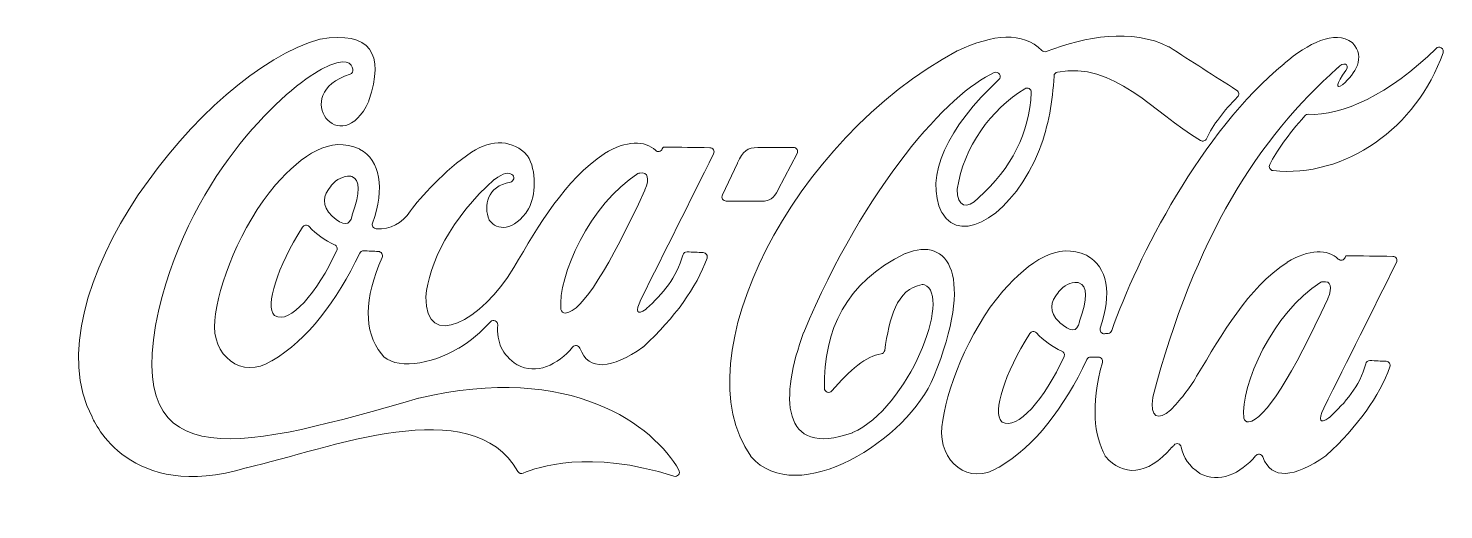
# Model space of a CAD drawing. Header units: millimetres. Extents: x 5083 to 6016, y 1086 to 1403.
import ezdxf

# ---------------------------------------------------------------- set-up
doc = ezdxf.new("R2010")
doc.units = ezdxf.units.MM
doc.header["$MEASUREMENT"] = 0
doc.layers.add('Layer 1', color=7, linetype='Continuous')

msp = doc.modelspace()

# ---------------------------------------------------------------- linework, layer by layer
at = {"layer": 'Layer 1', "color": 250, "lineweight": 9}
for points, knots in [([(5124.8521, 1146.629), (5125.8936, 1144.1474), (5149.5472, 1090.145), (5226.4284, 1113.3494), (5226.4929, 1113.3688), (5226.5483, 1113.3838), (5226.6141, 1113.3988), (5281.0138, 1125.7936), (5375.2542, 1164.2237), (5405.5362, 1110.9615), (5406.2402, 1109.7216), (5407.7522, 1109.2148), (5409.0593, 1109.7845), (5417.9745, 1113.6747), (5452.5599, 1125.6859), (5508.3792, 1107.8789), (5509.4893, 1107.5244), (5510.6426, 1107.8668), (5511.3787, 1108.7702), (5512.1139, 1109.6729), (5512.2181, 1110.8701), (5511.6483, 1111.8855), (5495.5299, 1140.5824), (5440.9675, 1183.2543), (5340.1398, 1159.232), (5340.0969, 1159.2218), (5340.0605, 1159.2121), (5340.0182, 1159.2), (5228.873, 1127.359), (5142.9863, 1102.4625), (5168.6994, 1217.5338), (5168.7038, 1217.5531), (5168.7074, 1217.5696), (5168.7122, 1217.5888), (5191.4156, 1310.3524), (5253.233, 1363.5241), (5276.0122, 1375.9158), (5292.4506, 1384.8585), (5296.0149, 1379.5394), (5296.7251, 1375.8842), (5296.9947, 1374.4964), (5296.1952, 1373.1432), (5294.8496, 1372.7096), (5253.8377, 1359.4899), (5289.3195, 1314.6702), (5307.2143, 1354.9616), (5307.2525, 1355.0476), (5307.2811, 1355.1227), (5307.3109, 1355.212), (5317.7177, 1386.391), (5308.3834, 1401.0626), (5275.1347, 1395.7367), (5275.026, 1395.7194), (5274.934, 1395.7003), (5274.8282, 1395.6708), (5198.0637, 1374.2852), (5082.6801, 1226.3837), (5124.7445, 1146.8512), (5124.7849, 1146.7747), (5124.8187, 1146.7089), (5124.8521, 1146.629)], [0, 0, 0, 0, 0.05, 0.05, 0.05, 0.1, 0.1, 0.1, 0.15, 0.15, 0.15, 0.2, 0.2, 0.2, 0.25, 0.25, 0.25, 0.3, 0.3, 0.3, 0.35, 0.35, 0.35, 0.4, 0.4, 0.4, 0.45, 0.45, 0.45, 0.5, 0.5, 0.5, 0.55, 0.55, 0.55, 0.6, 0.6, 0.6, 0.65, 0.65, 0.65, 0.7, 0.7, 0.7, 0.75, 0.75, 0.75, 0.8, 0.8, 0.8, 0.85, 0.85, 0.85, 0.9, 0.9, 0.9, 0.95, 0.95, 0.95, 1, 1, 1, 1]), ([(5695.2981, 1387.9828), (5586.6571, 1329.8852), (5513.2705, 1185.9223), (5559.0667, 1121.0538), (5559.1222, 1120.9753), (5559.1728, 1120.9109), (5559.2356, 1120.8383), (5589.5395, 1085.7931), (5663.0826, 1131.8152), (5679.8106, 1173.5004), (5706.6527, 1239.4393), (5690.0107, 1266.2882), (5661.1181, 1254.5125), (5661.0617, 1254.4895), (5661.0143, 1254.4681), (5660.9595, 1254.4418), (5621.6643, 1235.496), (5607.2168, 1204.3118), (5607.6875, 1165.7797), (5607.7018, 1164.6022), (5608.407, 1163.6076), (5609.5129, 1163.2034), (5610.6193, 1162.7992), (5611.8005, 1163.1059), (5612.5701, 1163.9978), (5624.4245, 1177.7291), (5635.4954, 1187.2294), (5645.023, 1188.396), (5646.2773, 1188.5497), (5647.241, 1189.4846), (5647.4319, 1190.7339), (5650.6138, 1211.5517), (5654.7618, 1231.1512), (5672.1914, 1234.0041), (5672.6792, 1234.0841), (5673.1156, 1234.0454), (5673.5809, 1233.8784), (5692.1136, 1227.2337), (5663.0164, 1152.4944), (5626.2615, 1136.531), (5626.2023, 1136.5053), (5626.151, 1136.4853), (5626.0902, 1136.4636), (5578.5155, 1119.4354), (5578.3699, 1160.6083), (5593.985, 1202.4103), (5593.9981, 1202.4457), (5594.0102, 1202.4756), (5594.0247, 1202.5104), (5634.5893, 1299.4795), (5689.9388, 1360.6867), (5719.6891, 1373.6525), (5720.9416, 1374.1982), (5722.3758, 1373.7701), (5723.1239, 1372.6274), (5723.8729, 1371.4833), (5723.6902, 1369.9963), (5722.6871, 1369.0672), (5689.4731, 1338.2919), (5673.0886, 1305.2261), (5685.1375, 1281.3664), (5685.1622, 1281.3175), (5685.1843, 1281.2764), (5685.2117, 1281.229), (5697.9719, 1259.1256), (5732.9397, 1280.823), (5749.5286, 1323.1261), (5755.4819, 1338.7182), (5758.2372, 1354.8918), (5759.0835, 1371.4123), (5759.1496, 1372.7035), (5760.0571, 1373.7514), (5761.326, 1373.999), (5798.7, 1381.3057), (5824.003, 1347.6933), (5855.6998, 1328.9638), (5856.3959, 1328.5525), (5857.1506, 1328.4631), (5857.9239, 1328.6989), (5858.6972, 1328.9346), (5859.2734, 1329.4309), (5859.6214, 1330.1607), (5864.0002, 1339.3423), (5871.1478, 1348.5239), (5880.1185, 1357.7056), (5880.7229, 1358.324), (5880.9899, 1359.1035), (5880.8918, 1359.9627), (5880.7937, 1360.8217), (5880.3578, 1361.521), (5879.6297, 1361.9873), (5864.7299, 1371.53), (5849.8298, 1381.0727), (5834.9298, 1390.6153), (5834.8403, 1390.6726), (5834.7618, 1390.7177), (5834.6666, 1390.765), (5810.338, 1402.8378), (5780.0312, 1397.5488), (5753.9461, 1387.6154), (5752.8949, 1387.215), (5751.7731, 1387.4582), (5750.982, 1388.258), (5738.4582, 1400.9188), (5719.083, 1399.0215), (5695.4394, 1388.053), (5695.3893, 1388.0296), (5695.3469, 1388.0089), (5695.2981, 1387.9828)], [0, 0, 0, 0, 0.02777778, 0.02777778, 0.02777778, 0.05555556, 0.05555556, 0.05555556, 0.08333333, 0.08333333, 0.08333333, 0.11111111, 0.11111111, 0.11111111, 0.13888889, 0.13888889, 0.13888889, 0.16666667, 0.16666667, 0.16666667, 0.19444444, 0.19444444, 0.19444444, 0.22222222, 0.22222222, 0.22222222, 0.25, 0.25, 0.25, 0.27777778, 0.27777778, 0.27777778, 0.30555556, 0.30555556, 0.30555556, 0.33333333, 0.33333333, 0.33333333, 0.36111111, 0.36111111, 0.36111111, 0.38888889, 0.38888889, 0.38888889, 0.41666667, 0.41666667, 0.41666667, 0.44444444, 0.44444444, 0.44444444, 0.47222222, 0.47222222, 0.47222222, 0.5, 0.5, 0.5, 0.52777778, 0.52777778, 0.52777778, 0.55555556, 0.55555556, 0.55555556, 0.58333333, 0.58333333, 0.58333333, 0.61111111, 0.61111111, 0.61111111, 0.63888889, 0.63888889, 0.63888889, 0.66666667, 0.66666667, 0.66666667, 0.69444444, 0.69444444, 0.69444444, 0.72222222, 0.72222222, 0.72222222, 0.75, 0.75, 0.75, 0.77777778, 0.77777778, 0.77777778, 0.80555556, 0.80555556, 0.80555556, 0.83333333, 0.83333333, 0.83333333, 0.86111111, 0.86111111, 0.86111111, 0.88888889, 0.88888889, 0.88888889, 0.91666667, 0.91666667, 0.91666667, 0.94444444, 0.94444444, 0.94444444, 0.97222222, 0.97222222, 0.97222222, 1, 1, 1, 1]), ([(5843.0157, 1126.9941), (5844.2889, 1120.0039), (5847.984, 1114.5676), (5855.3451, 1109.627), (5855.4183, 1109.578), (5855.4823, 1109.5386), (5855.5596, 1109.4964), (5867.6183, 1102.8955), (5882.3095, 1109.3925), (5891.9743, 1121.2818), (5892.6157, 1122.071), (5893.5562, 1122.432), (5894.5608, 1122.2744), (5895.5658, 1122.1168), (5896.35, 1121.4848), (5896.719, 1120.5367), (5902.7374, 1105.0766), (5917.3349, 1106.7737), (5938.3106, 1121.2277), (5938.4291, 1121.3092), (5938.5246, 1121.3863), (5938.6297, 1121.4842), (5959.4797, 1140.928), (5973.6244, 1160.3717), (5980.5963, 1179.8155), (5980.9036, 1180.6726), (5980.7957, 1181.5431), (5980.2891, 1182.2996), (5979.7823, 1183.0562), (5979.0181, 1183.4871), (5978.1085, 1183.529), (5974.55, 1183.6932), (5970.9914, 1183.8574), (5967.4331, 1184.0217), (5966.1045, 1184.083), (5964.9455, 1183.2263), (5964.6142, 1181.9381), (5960.7227, 1166.8105), (5951.1771, 1156.3082), (5940.6731, 1146.5905), (5940.5707, 1146.4958), (5940.4775, 1146.4211), (5940.3626, 1146.342), (5934.111, 1142.034), (5933.2644, 1144.4831), (5936.9199, 1152.5597), (5936.9355, 1152.5941), (5936.9495, 1152.6231), (5936.9662, 1152.6569), (5952.9554, 1184.6354), (5968.945, 1216.614), (5984.9342, 1248.5927), (5985.3743, 1249.4728), (5985.3343, 1250.4382), (5984.823, 1251.279), (5984.3117, 1252.1197), (5983.473, 1252.5995), (5982.4891, 1252.6138), (5972.1759, 1252.7633), (5961.8621, 1252.9128), (5951.5487, 1253.0621), (5951.3805, 1252.6511), (5951.2122, 1252.2399), (5951.0441, 1251.829), (5950.684, 1250.9488), (5949.9725, 1250.3563), (5949.0418, 1250.1613), (5948.111, 1249.9664), (5947.2214, 1250.224), (5946.5386, 1250.8859), (5939.7329, 1257.4822), (5927.2352, 1257.6099), (5912.8949, 1248.7315), (5912.8661, 1248.7136), (5912.8418, 1248.6981), (5912.8137, 1248.6794), (5886.7465, 1231.2632), (5870.1774, 1202.1571), (5853.1445, 1173.6214), (5848.1301, 1165.204), (5842.1701, 1157.6555), (5836.0123, 1151.5304), (5835.9779, 1151.4963), (5835.948, 1151.4676), (5835.9119, 1151.4351), (5827.9623, 1144.2778), (5822.186, 1146.3245), (5824.2575, 1159.6915), (5824.2726, 1159.7891), (5824.2896, 1159.8719), (5824.3145, 1159.9674), (5851.6397, 1264.8512), (5894.4667, 1331.3877), (5945.91, 1376.6101), (5945.9994, 1376.6887), (5946.0717, 1376.7601), (5946.1508, 1376.8491), (5949.6985, 1380.8337), (5954.2823, 1379.7449), (5951.6514, 1375.33), (5951.612, 1375.2641), (5951.5763, 1375.2093), (5951.532, 1375.1466), (5945.0059, 1365.9289), (5944.5274, 1362.5346), (5949.2321, 1365.6923), (5949.3303, 1365.7582), (5949.4104, 1365.8193), (5949.4998, 1365.8966), (5957.72, 1372.9942), (5964.6942, 1383.6189), (5956.1256, 1393.1621), (5955.989, 1393.3141), (5955.8591, 1393.4318), (5955.6939, 1393.5522), (5944.2621, 1401.8791), (5926.5573, 1393.1013), (5910.8692, 1379.6017), (5910.8521, 1379.587), (5910.8374, 1379.5748), (5910.82, 1379.5605), (5856.6369, 1335.0715), (5813.5805, 1251.5871), (5797.2187, 1203.7716), (5796.8589, 1202.7224), (5795.9768, 1202.0212), (5794.8735, 1201.9085), (5794.066, 1201.826), (5793.2432, 1201.7419), (5792.462, 1201.664), (5791.4937, 1201.5677), (5790.6161, 1201.9387), (5790.0108, 1202.7007), (5789.4055, 1203.463), (5789.2429, 1204.4019), (5789.5561, 1205.3233), (5797.3913, 1228.3753), (5794.5055, 1245.508), (5780.7944, 1253.2886), (5780.717, 1253.3325), (5780.6494, 1253.367), (5780.5684, 1253.4036), (5761.3325, 1262.1104), (5743.4107, 1249.7603), (5725.3601, 1229.7944), (5725.3417, 1229.7741), (5725.3262, 1229.7566), (5725.3083, 1229.7357), (5702.2954, 1202.7947), (5687.311, 1163.2408), (5685.185, 1140.3657), (5682.7259, 1117.2382), (5703.1708, 1101.2526), (5722.7132, 1113.7234), (5722.745, 1113.7437), (5722.7722, 1113.7608), (5722.8048, 1113.7797), (5746.7822, 1127.8087), (5765.4683, 1152.8275), (5780.8263, 1184.7585), (5781.3042, 1185.7518), (5782.2528, 1186.3426), (5783.3551, 1186.3328), (5783.3551, 1186.3328), (5788.3239, 1186.2884), (5788.3239, 1186.2884), (5789.2132, 1186.2804), (5789.9752, 1185.8979), (5790.5126, 1185.1895), (5791.0504, 1184.481), (5791.2133, 1183.6441), (5790.9814, 1182.7855), (5783.014, 1153.2628), (5785.6931, 1135.1071), (5792.7145, 1121.1684), (5792.8345, 1120.93), (5792.9653, 1120.7407), (5793.1453, 1120.5437), (5804.4718, 1108.154), (5819.9933, 1107.3594), (5836.8805, 1126.8832), (5836.8913, 1126.8957), (5836.9006, 1126.9062), (5836.9117, 1126.9186), (5837.3509, 1127.4095), (5837.7937, 1127.8965), (5838.2396, 1128.3799), (5838.9715, 1129.1737), (5840.0194, 1129.4657), (5841.0563, 1129.1649), (5842.0935, 1128.8641), (5842.8221, 1128.0565), (5843.0157, 1126.9941)], [0, 0, 0, 0, 0.015625, 0.015625, 0.015625, 0.03125, 0.03125, 0.03125, 0.046875, 0.046875, 0.046875, 0.0625, 0.0625, 0.0625, 0.078125, 0.078125, 0.078125, 0.09375, 0.09375, 0.09375, 0.109375, 0.109375, 0.109375, 0.125, 0.125, 0.125, 0.140625, 0.140625, 0.140625, 0.15625, 0.15625, 0.15625, 0.171875, 0.171875, 0.171875, 0.1875, 0.1875, 0.1875, 0.203125, 0.203125, 0.203125, 0.21875, 0.21875, 0.21875, 0.234375, 0.234375, 0.234375, 0.25, 0.25, 0.25, 0.265625, 0.265625, 0.265625, 0.28125, 0.28125, 0.28125, 0.296875, 0.296875, 0.296875, 0.3125, 0.3125, 0.3125, 0.328125, 0.328125, 0.328125, 0.34375, 0.34375, 0.34375, 0.359375, 0.359375, 0.359375, 0.375, 0.375, 0.375, 0.390625, 0.390625, 0.390625, 0.40625, 0.40625, 0.40625, 0.421875, 0.421875, 0.421875, 0.4375, 0.4375, 0.4375, 0.453125, 0.453125, 0.453125, 0.46875, 0.46875, 0.46875, 0.484375, 0.484375, 0.484375, 0.5, 0.5, 0.5, 0.515625, 0.515625, 0.515625, 0.53125, 0.53125, 0.53125, 0.546875, 0.546875, 0.546875, 0.5625, 0.5625, 0.5625, 0.578125, 0.578125, 0.578125, 0.59375, 0.59375, 0.59375, 0.609375, 0.609375, 0.609375, 0.625, 0.625, 0.625, 0.640625, 0.640625, 0.640625, 0.65625, 0.65625, 0.65625, 0.671875, 0.671875, 0.671875, 0.6875, 0.6875, 0.6875, 0.703125, 0.703125, 0.703125, 0.71875, 0.71875, 0.71875, 0.734375, 0.734375, 0.734375, 0.75, 0.75, 0.75, 0.765625, 0.765625, 0.765625, 0.78125, 0.78125, 0.78125, 0.796875, 0.796875, 0.796875, 0.8125, 0.8125, 0.8125, 0.828125, 0.828125, 0.828125, 0.84375, 0.84375, 0.84375, 0.859375, 0.859375, 0.859375, 0.875, 0.875, 0.875, 0.890625, 0.890625, 0.890625, 0.90625, 0.90625, 0.90625, 0.921875, 0.921875, 0.921875, 0.9375, 0.9375, 0.9375, 0.953125, 0.953125, 0.953125, 0.96875, 0.96875, 0.96875, 0.984375, 0.984375, 0.984375, 1, 1, 1, 1]), ([(5924.4773, 1345.2654), (5913.2224, 1332.5075), (5905.9112, 1322.05), (5901.3251, 1313.1822), (5900.8905, 1312.3419), (5900.8979, 1311.4222), (5901.3462, 1310.5891), (5901.794, 1309.757), (5902.5561, 1309.2425), (5903.4958, 1309.1414), (5950.8887, 1304.0393), (5998.4891, 1337.3233), (6015.6203, 1386.7185), (6016.0485, 1387.9527), (6015.5842, 1389.2778), (6014.4808, 1389.9771), (6013.3751, 1390.6776), (6011.9741, 1390.527), (6011.0423, 1389.6078), (5980.2744, 1359.263), (5948.6527, 1344.9904), (5926.7139, 1346.201), (5925.8357, 1346.2494), (5925.0592, 1345.9251), (5924.4773, 1345.2654)], [0, 0, 0, 0, 0.125, 0.125, 0.125, 0.25, 0.25, 0.25, 0.375, 0.375, 0.375, 0.5, 0.5, 0.5, 0.625, 0.625, 0.625, 0.75, 0.75, 0.75, 0.875, 0.875, 0.875, 1, 1, 1, 1]), ([(5739.8247, 1363.0909), (5717.3988, 1349.2616), (5699.5602, 1324.9164), (5695.273, 1296.9448), (5695.2545, 1296.824), (5695.2456, 1296.7203), (5695.2423, 1296.5981), (5694.9443, 1285.5518), (5701.8508, 1283.0173), (5709.1594, 1290.9898), (5709.2208, 1291.0567), (5709.2757, 1291.1113), (5709.3431, 1291.1724), (5731.0005, 1310.7784), (5743.0524, 1333.7595), (5744.0606, 1360.6209), (5744.1002, 1361.6731), (5743.5927, 1362.5954), (5742.6831, 1363.1257), (5741.7737, 1363.6559), (5740.7208, 1363.6434), (5739.8247, 1363.0909)], [0, 0, 0, 0, 0.14285714, 0.14285714, 0.14285714, 0.28571429, 0.28571429, 0.28571429, 0.42857143, 0.42857143, 0.42857143, 0.57142857, 0.57142857, 0.57142857, 0.71428571, 0.71428571, 0.71428571, 0.85714286, 0.85714286, 0.85714286, 1, 1, 1, 1]), ([(5245.7063, 1299.7634), (5222.6933, 1272.8224), (5207.709, 1233.2687), (5205.583, 1210.3935), (5203.1239, 1187.2659), (5223.5688, 1171.2802), (5243.1112, 1183.7511), (5243.1429, 1183.7713), (5243.1702, 1183.7885), (5243.2027, 1183.8075), (5267.1644, 1197.8274), (5285.8415, 1222.8222), (5301.1938, 1254.723), (5301.6868, 1255.7476), (5302.6859, 1256.3449), (5303.8218, 1256.294), (5307.0564, 1256.1492), (5310.2913, 1256.0043), (5313.5259, 1255.8596), (5314.4693, 1255.8173), (5315.2615, 1255.3539), (5315.7606, 1254.5522), (5316.2598, 1253.7505), (5316.3254, 1252.8349), (5315.9467, 1251.9696), (5303.9662, 1224.5878), (5303.7044, 1203.3739), (5315.4852, 1188.4984), (5315.5146, 1188.4613), (5315.5384, 1188.4287), (5315.5659, 1188.3902), (5323.4287, 1177.4058), (5348.7266, 1181.279), (5366.3187, 1192.1328), (5366.3785, 1192.1698), (5366.4306, 1192.1995), (5366.4929, 1192.232), (5374.6703, 1196.4963), (5380.9607, 1202.9776), (5387.4729, 1209.5696), (5388.2988, 1210.4053), (5389.4933, 1210.6333), (5390.5687, 1210.16), (5391.6444, 1209.6867), (5392.2832, 1208.6518), (5392.2246, 1207.478), (5391.6465, 1195.8883), (5394.8036, 1188.0798), (5405.0176, 1181.2249), (5405.0908, 1181.1758), (5405.155, 1181.1366), (5405.2324, 1181.0943), (5417.2908, 1174.4946), (5431.9814, 1180.9914), (5441.6457, 1192.8804), (5442.2872, 1193.6696), (5443.2277, 1194.0306), (5444.2323, 1193.8731), (5445.2373, 1193.7154), (5446.0216, 1193.0832), (5446.3904, 1192.1352), (5452.409, 1176.6752), (5467.0065, 1178.3723), (5487.9822, 1192.8264), (5488.1006, 1192.9078), (5488.1962, 1192.9849), (5488.3012, 1193.0828), (5509.1514, 1212.5266), (5523.2961, 1231.9703), (5530.2678, 1251.4141), (5530.5751, 1252.2712), (5530.4673, 1253.1417), (5529.9606, 1253.8983), (5529.4539, 1254.6548), (5528.6896, 1255.0857), (5527.7801, 1255.1276), (5524.2215, 1255.2918), (5520.663, 1255.4562), (5517.1048, 1255.6203), (5515.7761, 1255.6817), (5514.6172, 1254.825), (5514.2858, 1253.5367), (5510.3941, 1238.4089), (5500.8485, 1227.907), (5490.3448, 1218.1891), (5490.2424, 1218.0944), (5490.1492, 1218.0197), (5490.0343, 1217.9406), (5483.7825, 1213.6326), (5482.936, 1216.0818), (5486.5916, 1224.1583), (5486.6072, 1224.1927), (5486.621, 1224.2218), (5486.6379, 1224.2555), (5502.6271, 1256.234), (5518.6167, 1288.2126), (5534.6059, 1320.1913), (5535.046, 1321.0714), (5535.006, 1322.0368), (5534.4947, 1322.8777), (5533.9834, 1323.7183), (5533.1446, 1324.1981), (5532.1607, 1324.2124), (5522.2629, 1324.3559), (5512.3645, 1324.4995), (5502.4665, 1324.6427), (5501.6787, 1324.6551), (5501.1594, 1324.6447), (5500.9071, 1323.895), (5500.8433, 1323.7392), (5500.7795, 1323.5833), (5500.7158, 1323.4276), (5500.3558, 1322.5475), (5499.6442, 1321.9549), (5498.7133, 1321.7599), (5497.7824, 1321.5652), (5496.893, 1321.8226), (5496.2101, 1322.4845), (5489.4043, 1329.0808), (5476.9068, 1329.2085), (5462.5666, 1320.3301), (5462.5378, 1320.3122), (5462.5135, 1320.2968), (5462.4854, 1320.278), (5436.4181, 1302.8618), (5419.8489, 1273.7557), (5402.8162, 1245.22), (5381.8577, 1210.0382), (5344.3869, 1189.9775), (5344.9003, 1225.9372), (5344.901, 1225.9836), (5344.9026, 1226.0232), (5344.9055, 1226.0696), (5346.1862, 1246.7687), (5361.9661, 1278.8364), (5389.9432, 1303.1678), (5390.0057, 1303.222), (5390.0609, 1303.2658), (5390.1277, 1303.3146), (5396.328, 1307.8456), (5399.4154, 1307.9864), (5401.5602, 1306.6328), (5402.5468, 1306.0103), (5403.0261, 1304.905), (5402.8062, 1303.7595), (5402.5864, 1302.6133), (5401.7314, 1301.7643), (5400.584, 1301.5514), (5385.1984, 1298.696), (5382.7154, 1285.9719), (5386.5477, 1276.775), (5386.636, 1276.5631), (5386.7327, 1276.3913), (5386.8678, 1276.2059), (5391.5405, 1269.8008), (5402.8594, 1268.5377), (5412.5311, 1283.8791), (5412.5471, 1283.9046), (5412.5606, 1283.9262), (5412.5757, 1283.9521), (5417.367, 1292.0976), (5418.0132, 1309.508), (5411.9027, 1318.8457), (5411.8227, 1318.9679), (5411.7468, 1319.0672), (5411.6495, 1319.1761), (5402.5455, 1329.362), (5388.6065, 1330.0778), (5374.9232, 1321.3546), (5374.8947, 1321.3364), (5374.8707, 1321.3205), (5374.8428, 1321.3013), (5357.0951, 1309.1009), (5341, 1291.2511), (5334.6856, 1282.6814), (5334.6596, 1282.6461), (5334.6382, 1282.6154), (5334.6139, 1282.5791), (5328.9734, 1274.1521), (5321.5, 1270.176), (5312.0996, 1270.8801), (5311.21, 1270.9467), (5310.4727, 1271.3812), (5309.9835, 1272.1273), (5309.4942, 1272.8736), (5309.39, 1273.723), (5309.6837, 1274.5656), (5317.8531, 1298.014), (5315.0587, 1315.4478), (5301.1924, 1323.3163), (5301.115, 1323.3602), (5301.0473, 1323.3946), (5300.9663, 1323.4313), (5281.7306, 1332.1382), (5263.8086, 1319.7882), (5245.758, 1299.822), (5245.7396, 1299.8018), (5245.7241, 1299.7843), (5245.7063, 1299.7634)], [0, 0, 0, 0, 0.01515152, 0.01515152, 0.01515152, 0.03030303, 0.03030303, 0.03030303, 0.04545455, 0.04545455, 0.04545455, 0.06060606, 0.06060606, 0.06060606, 0.07575758, 0.07575758, 0.07575758, 0.09090909, 0.09090909, 0.09090909, 0.10606061, 0.10606061, 0.10606061, 0.12121212, 0.12121212, 0.12121212, 0.13636364, 0.13636364, 0.13636364, 0.15151515, 0.15151515, 0.15151515, 0.16666667, 0.16666667, 0.16666667, 0.18181818, 0.18181818, 0.18181818, 0.1969697, 0.1969697, 0.1969697, 0.21212121, 0.21212121, 0.21212121, 0.22727273, 0.22727273, 0.22727273, 0.24242424, 0.24242424, 0.24242424, 0.25757576, 0.25757576, 0.25757576, 0.27272727, 0.27272727, 0.27272727, 0.28787879, 0.28787879, 0.28787879, 0.3030303, 0.3030303, 0.3030303, 0.31818182, 0.31818182, 0.31818182, 0.33333333, 0.33333333, 0.33333333, 0.34848485, 0.34848485, 0.34848485, 0.36363636, 0.36363636, 0.36363636, 0.37878788, 0.37878788, 0.37878788, 0.39393939, 0.39393939, 0.39393939, 0.40909091, 0.40909091, 0.40909091, 0.42424242, 0.42424242, 0.42424242, 0.43939394, 0.43939394, 0.43939394, 0.45454545, 0.45454545, 0.45454545, 0.46969697, 0.46969697, 0.46969697, 0.48484848, 0.48484848, 0.48484848, 0.5, 0.5, 0.5, 0.51515152, 0.51515152, 0.51515152, 0.53030303, 0.53030303, 0.53030303, 0.54545455, 0.54545455, 0.54545455, 0.56060606, 0.56060606, 0.56060606, 0.57575758, 0.57575758, 0.57575758, 0.59090909, 0.59090909, 0.59090909, 0.60606061, 0.60606061, 0.60606061, 0.62121212, 0.62121212, 0.62121212, 0.63636364, 0.63636364, 0.63636364, 0.65151515, 0.65151515, 0.65151515, 0.66666667, 0.66666667, 0.66666667, 0.68181818, 0.68181818, 0.68181818, 0.6969697, 0.6969697, 0.6969697, 0.71212121, 0.71212121, 0.71212121, 0.72727273, 0.72727273, 0.72727273, 0.74242424, 0.74242424, 0.74242424, 0.75757576, 0.75757576, 0.75757576, 0.77272727, 0.77272727, 0.77272727, 0.78787879, 0.78787879, 0.78787879, 0.8030303, 0.8030303, 0.8030303, 0.81818182, 0.81818182, 0.81818182, 0.83333333, 0.83333333, 0.83333333, 0.84848485, 0.84848485, 0.84848485, 0.86363636, 0.86363636, 0.86363636, 0.87878788, 0.87878788, 0.87878788, 0.89393939, 0.89393939, 0.89393939, 0.90909091, 0.90909091, 0.90909091, 0.92424242, 0.92424242, 0.92424242, 0.93939394, 0.93939394, 0.93939394, 0.95454545, 0.95454545, 0.95454545, 0.96969697, 0.96969697, 0.96969697, 0.98484848, 0.98484848, 0.98484848, 1, 1, 1, 1]), ([(5587.2091, 1324.4439), (5587.2091, 1324.4439), (5563.7883, 1324.369), (5563.7883, 1324.369), (5556.9407, 1324.2747), (5553.8962, 1321.9545), (5550.4577, 1314.1922), (5550.4462, 1314.1664), (5550.4362, 1314.1445), (5550.4239, 1314.1189), (5550.4239, 1314.1189), (5540.3608, 1293.0743), (5540.3608, 1293.0743), (5539.9381, 1292.1906), (5539.9925, 1291.2313), (5540.5125, 1290.4011), (5541.0322, 1289.5707), (5541.8714, 1289.1028), (5542.851, 1289.097), (5542.851, 1289.097), (5566.3363, 1288.9569), (5566.3363, 1288.9569), (5566.3638, 1288.9567), (5566.3869, 1288.9569), (5566.4143, 1288.9575), (5571.5248, 1289.0699), (5574.316, 1290.7101), (5577.2621, 1296.5638), (5577.2683, 1296.5762), (5577.2737, 1296.587), (5577.2803, 1296.5994), (5577.2803, 1296.5994), (5589.6817, 1320.3803), (5589.6817, 1320.3803), (5590.1446, 1321.2678), (5590.1121, 1322.2546), (5589.5918, 1323.1097), (5589.0715, 1323.9647), (5588.2102, 1324.4471), (5587.2091, 1324.4439)], [0, 0, 0, 0, 0.07692308, 0.07692308, 0.07692308, 0.15384615, 0.15384615, 0.15384615, 0.23076923, 0.23076923, 0.23076923, 0.30769231, 0.30769231, 0.30769231, 0.38461538, 0.38461538, 0.38461538, 0.46153846, 0.46153846, 0.46153846, 0.53846154, 0.53846154, 0.53846154, 0.61538462, 0.61538462, 0.61538462, 0.69230769, 0.69230769, 0.69230769, 0.76923077, 0.76923077, 0.76923077, 0.84615385, 0.84615385, 0.84615385, 0.92307692, 0.92307692, 0.92307692, 1, 1, 1, 1]), ([(5433.9247, 1217.6934), (5431.502, 1239.1088), (5453.111, 1287.3351), (5484.6563, 1307.1354), (5485.0335, 1307.3721), (5485.4039, 1307.4987), (5485.8468, 1307.5447), (5491.5626, 1308.1389), (5492.4166, 1304.127), (5489.3506, 1296.4015), (5489.3307, 1296.3514), (5489.3125, 1296.3091), (5489.2899, 1296.2601), (5466.1108, 1246.1178), (5447.973, 1216.3158), (5436.9557, 1215.2405), (5435.4476, 1215.0937), (5434.0956, 1216.1877), (5433.9247, 1217.6934)], [0, 0, 0, 0, 0.16666667, 0.16666667, 0.16666667, 0.33333333, 0.33333333, 0.33333333, 0.5, 0.5, 0.5, 0.66666667, 0.66666667, 0.66666667, 0.83333333, 0.83333333, 0.83333333, 1, 1, 1, 1]), ([(5282.4413, 1299.1845), (5276.9441, 1292.7014), (5275.8802, 1286.0854), (5282.9906, 1279.226), (5283.0176, 1279.1999), (5283.0412, 1279.178), (5283.0693, 1279.1529), (5290.2984, 1272.6971), (5294.8649, 1272.4001), (5296.1904, 1279.5972), (5296.2211, 1279.7634), (5296.2594, 1279.9029), (5296.3181, 1280.0612), (5301.7859, 1294.793), (5301.5433, 1303.0816), (5295.9435, 1305.3249), (5295.585, 1305.4686), (5295.2537, 1305.53), (5294.8675, 1305.524), (5290.332, 1305.4547), (5286.129, 1303.7204), (5282.4781, 1299.229), (5282.4653, 1299.2132), (5282.4544, 1299.1999), (5282.4413, 1299.1845)], [0, 0, 0, 0, 0.125, 0.125, 0.125, 0.25, 0.25, 0.25, 0.375, 0.375, 0.375, 0.5, 0.5, 0.5, 0.625, 0.625, 0.625, 0.75, 0.75, 0.75, 0.875, 0.875, 0.875, 1, 1, 1, 1]), ([(5263.4563, 1271.8389), (5246.7508, 1245.4389), (5238.8266, 1219.9031), (5244.8297, 1213.9237), (5245.0017, 1213.7527), (5245.1664, 1213.6249), (5245.375, 1213.5014), (5255.1818, 1207.6956), (5273.1322, 1228.4117), (5286.0766, 1256.5216), (5286.3983, 1257.2199), (5286.4247, 1257.9358), (5286.1559, 1258.656), (5285.8869, 1259.3762), (5285.3974, 1259.8996), (5284.6967, 1260.2163), (5278.2128, 1263.1461), (5272.5534, 1267.0945), (5267.8544, 1272.229), (5267.2505, 1272.889), (5266.45, 1273.1999), (5265.5589, 1273.1208), (5264.6678, 1273.0418), (5263.9347, 1272.5948), (5263.4563, 1271.8389)], [0, 0, 0, 0, 0.125, 0.125, 0.125, 0.25, 0.25, 0.25, 0.375, 0.375, 0.375, 0.5, 0.5, 0.5, 0.625, 0.625, 0.625, 0.75, 0.75, 0.75, 0.875, 0.875, 0.875, 1, 1, 1, 1]), ([(5762.0434, 1229.1568), (5756.5462, 1222.6738), (5755.4823, 1216.058), (5762.5926, 1209.1981), (5762.6196, 1209.1721), (5762.6433, 1209.1502), (5762.6714, 1209.1251), (5769.9005, 1202.6693), (5774.467, 1202.3723), (5775.7927, 1209.5696), (5775.8232, 1209.7357), (5775.8616, 1209.8751), (5775.9204, 1210.0336), (5781.3878, 1224.7652), (5781.1455, 1233.054), (5775.5455, 1235.2973), (5775.1871, 1235.4409), (5774.8558, 1235.502), (5774.4698, 1235.4962), (5769.9341, 1235.4271), (5765.7311, 1233.6926), (5762.0802, 1229.2012), (5762.0674, 1229.1854), (5762.0564, 1229.1722), (5762.0434, 1229.1568)], [0, 0, 0, 0, 0.125, 0.125, 0.125, 0.25, 0.25, 0.25, 0.375, 0.375, 0.375, 0.5, 0.5, 0.5, 0.625, 0.625, 0.625, 0.75, 0.75, 0.75, 0.875, 0.875, 0.875, 1, 1, 1, 1]), ([(5884.2531, 1146.0948), (5881.8303, 1167.5102), (5903.4393, 1215.7365), (5934.9848, 1235.5368), (5935.3619, 1235.7735), (5935.7324, 1235.9001), (5936.1753, 1235.9461), (5941.8912, 1236.5403), (5942.745, 1232.5284), (5939.679, 1224.8029), (5939.6592, 1224.7527), (5939.6409, 1224.7105), (5939.6184, 1224.6615), (5916.4391, 1174.5192), (5898.3014, 1144.7171), (5887.2841, 1143.6419), (5885.776, 1143.495), (5884.4241, 1144.5891), (5884.2531, 1146.0948)], [0, 0, 0, 0, 0.16666667, 0.16666667, 0.16666667, 0.33333333, 0.33333333, 0.33333333, 0.5, 0.5, 0.5, 0.66666667, 0.66666667, 0.66666667, 0.83333333, 0.83333333, 0.83333333, 1, 1, 1, 1]), ([(5743.0584, 1201.811), (5726.3528, 1175.4112), (5718.4287, 1149.8754), (5724.4318, 1143.896), (5724.6037, 1143.725), (5724.7685, 1143.5971), (5724.9771, 1143.4736), (5734.7839, 1137.6679), (5752.7343, 1158.3839), (5765.6787, 1186.4937), (5766.0003, 1187.192), (5766.0268, 1187.908), (5765.7579, 1188.6282), (5765.489, 1189.3484), (5764.9995, 1189.8718), (5764.2988, 1190.1884), (5757.8149, 1193.1183), (5752.1555, 1197.0667), (5747.4564, 1202.2012), (5746.8525, 1202.8611), (5746.0519, 1203.1721), (5745.161, 1203.093), (5744.2699, 1203.014), (5743.5367, 1202.567), (5743.0584, 1201.811)], [0, 0, 0, 0, 0.125, 0.125, 0.125, 0.25, 0.25, 0.25, 0.375, 0.375, 0.375, 0.5, 0.5, 0.5, 0.625, 0.625, 0.625, 0.75, 0.75, 0.75, 0.875, 0.875, 0.875, 1, 1, 1, 1])]:
    msp.add_open_spline(points, degree=3, knots=knots, dxfattribs=at)

doc.saveas('drawing.dxf')
